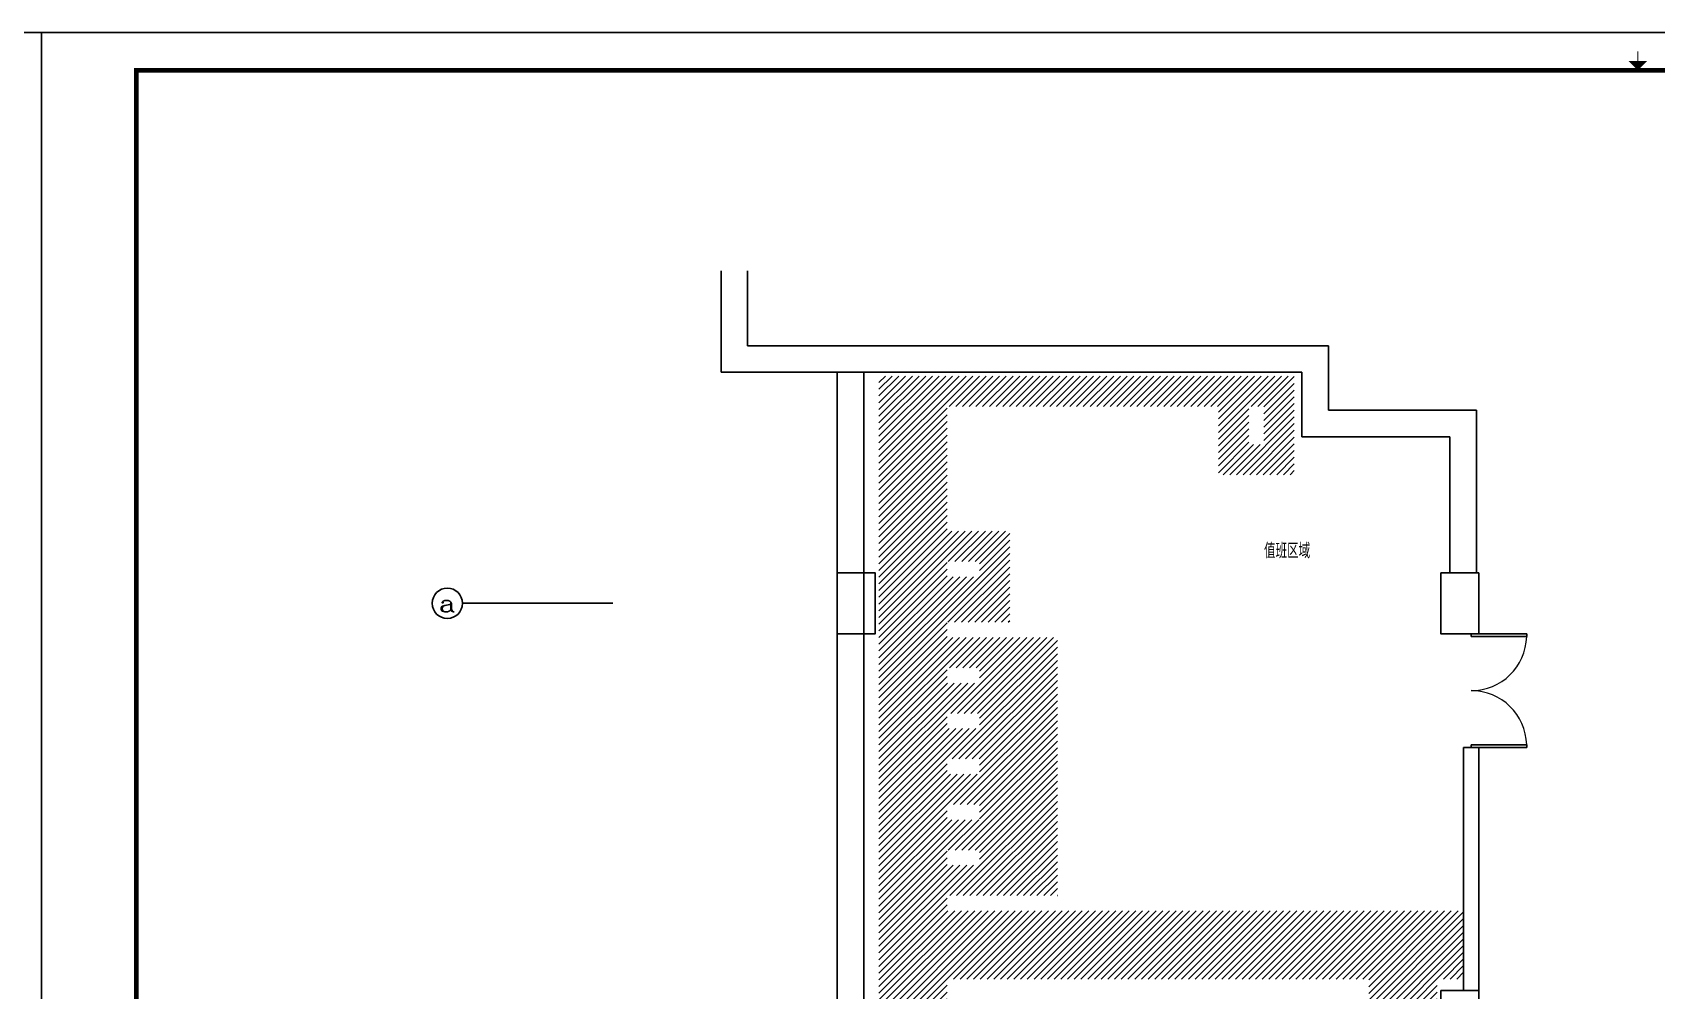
# Model space of a CAD drawing. Extents: x -1348811 to 123514, y -640545 to 749356.
# Drawn here: x -725923 to -704533, y 192568 to 205187 of the extents above; entities that cross this region are included whole.
import ezdxf
from ezdxf.enums import TextEntityAlignment as Align

# ---------------------------------------------------------------- set-up
doc = ezdxf.new("R2010")
doc.units = 0
doc.header["$LTSCALE"] = 10
doc.header["$MEASUREMENT"] = 0
doc.layers.get('0').update_dxf_attribs({"linetype": 'CONTINUOUS'})
for name, color, linetype in [('AXIS', 3, 'CONTINUOUS'), ('AXIS_TEXT', 7, 'CONTINUOUS'), ('COLU', 1, 'CONTINUOUS'), ('jlq', 1, 'CONTINUOUS'), ('PUB_HATCH', 9, 'CONTINUOUS'), ('STAIR', 9, 'CONTINUOUS'), ('TEXT', 7, 'CONTINUOUS'), ('wall', 8, 'CONTINUOUS'), ('WINDOW', 4, 'CONTINUOUS'), ('图框', 7, 'CONTINUOUS')]:
    doc.layers.add(name, color=color, linetype=linetype)
doc.styles.add('_HZTXT', font='tjromans.shx', dxfattribs={"width": 0.8, "bigfont": 'tjhztxt.shx'})
doc.styles.add('_TCH_AXIS', font='COMPLEX', dxfattribs={"bigfont": 'GBCBIG'})

# ---------------------------------------------------------------- blocks, each defined once
blk = doc.blocks.new('TJAD_TK_A1')
at = {"layer": '图框'}
for p, q in [((1341.38, 950.45), (500.38, 950.45)), ((500.38, 356.45), (500.38, 950.45)), ((1341.38, 356.45), (1341.38, 950.45))]:
    blk.add_line(p, q, dxfattribs=at)
at = {"layer": '图框', "const_width": 0.3}
blk.add_lwpolyline([(920.88, 942.95), (920.88, 945.45)], dxfattribs=at)
at = {"layer": '图框', "const_width": 1.2}
blk.add_lwpolyline([(1331.38, 940.45), (525.38, 940.45), (525.38, 366.45), (1331.38, 366.45)], close=True, dxfattribs=at)
at = {"layer": '图框'}
blk.add_solid([(918.38, 942.95), (923.38, 942.95), (920.88, 940.45)], dxfattribs=at)
blk = doc.blocks.new('TJAD_图框_A1')
at = {"layer": '图框'}
blk.add_blockref('TJAD_TK_A1', (0, 0), dxfattribs=at)
blk = doc.blocks.new('$DorLib2D$00000002')
for p, q in [((-0.5, 0), (-0.5, 0.4875)), ((-0.475, 0.4875), (-0.5, 0.4875)), ((-0.475, 0), (-0.475, 0.4875)), ((0.475, 0), (0.475, 0.4875)), ((0.475, 0.4875), (0.5, 0.4875)), ((0.5, 0), (0.5, 0.4875)), ((-0.5, 0), (-0.475, 0)), ((0.5, 0), (0.475, 0))]:
    blk.add_line(p, q)
at = {"lineweight": 13}
for centre, start, end in [((-0.4875, 0), 0, 88.53072), ((0.4875, 0), 91.46928, 180)]:
    blk.add_arc(centre, 0.4875, start, end, dxfattribs=at)

msp = doc.modelspace()

# ---------------------------------------------------------------- hatches: boundary and pattern name
at = {"layer": 'PUB_HATCH'}
h = msp.add_hatch(dxfattribs=at)
h.set_pattern_fill('ANSI31,_O', color=256, scale=500)
h.set_pattern_definition([(45, (0, 0), (-44.194174, 44.194174), [])])
h.paths.add_polyline_path([(-712424, 197218.2), (-713874, 197218.2), (-713874, 197418.2), (-713049, 197418.2), (-713049, 198618.2), (-713874, 198618.2), (-713874, 200261.7), (-710303.9, 200261.7), (-710303.9, 199361.8), (-709653.9, 199361.8), (-709303.9, 199361.8), (-709303.9, 200661.7), (-714774, 200661.7), (-714774, 180418.2), (-713574, 180418.2), (-713574, 180718.2), (-708624, 180718.2), (-708624, 180418.2), (-707424, 180418.2), (-707424, 184268.2), (-707074, 184268.2), (-707074, 185268.2), (-707424, 185268.2), (-707424, 186168.2), (-707074, 186168.2), (-707074, 187168.2), (-707424, 187168.2), (-707424, 192718.2), (-707074, 192718.2), (-707074, 193618.2), (-713874, 193618.2), (-713874, 193818.2), (-712424, 193818.2)])
h.paths.add_polyline_path([(-713874, 196018.2), (-713874, 196218.2), (-713449, 196218.2), (-713449, 196018.2)], flags=16)
h.paths.add_polyline_path([(-713874, 195618.2), (-713449, 195618.2), (-713449, 195418.2), (-713874, 195418.2)], flags=16)
h.paths.add_polyline_path([(-713874, 196618.2), (-713874, 196818.2), (-713449, 196818.2), (-713449, 196618.2)], flags=16)
h.paths.add_polyline_path([(-713874, 195018.2), (-713449, 195018.2), (-713449, 194818.2), (-713874, 194818.2)], flags=16)
h.paths.add_polyline_path([(-713874, 194418.2), (-713449, 194418.2), (-713449, 194218.2), (-713874, 194218.2)], flags=16)
h.paths.add_polyline_path([(-713874, 198018.2), (-713874, 198218.2), (-713449, 198218.2), (-713449, 198018.2)], flags=16)
h.paths.add_polyline_path([(-713874, 192718.2), (-708324, 192718.2), (-708324, 191743.2), (-709274, 191743.2), (-709274, 191443.2), (-708324, 191443.2), (-708324, 190418.2), (-709774, 190418.2), (-709774, 184818.2), (-708624, 184818.2), (-708624, 181918.2), (-713574, 181918.2), (-713574, 184018.2), (-712424, 184018.2), (-712424, 190418.2), (-713874, 190418.2), (-713874, 191443.2), (-712924, 191443.2), (-712924, 191743.2), (-713874, 191743.2)], flags=17)
h.paths.add_polyline_path([(-709903.9, 199761.8), (-709903.9, 200261.7), (-709703.9, 200261.7), (-709703.9, 199761.8)], flags=16)
h.paths.add_polyline_path([(-713574, 189818.2), (-713224, 189818.2), (-713224, 189618.2), (-713574, 189618.2)], flags=16)
h.paths.add_polyline_path([(-713574, 188818.2), (-713224, 188818.2), (-713224, 188618.2), (-713574, 188618.2)], flags=16)
h.paths.add_polyline_path([(-713574, 188018.2), (-713224, 188018.2), (-713224, 187818.2), (-713574, 187818.2)], flags=16)
h.paths.add_polyline_path([(-708973.9, 189818.2), (-708623.9, 189818.2), (-708623.9, 189618.2), (-708973.9, 189618.2)], flags=16)
h.paths.add_polyline_path([(-713574, 187218.2), (-713224, 187218.2), (-713224, 187018.2), (-713574, 187018.2)], flags=16)
h.paths.add_polyline_path([(-708973.9, 188818.2), (-708623.9, 188818.2), (-708623.9, 188618.2), (-708973.9, 188618.2)], flags=16)
h.paths.add_polyline_path([(-713574, 186418.2), (-713224, 186418.2), (-713224, 186218.2), (-713574, 186218.2)], flags=16)
h.paths.add_polyline_path([(-708973.9, 188018.2), (-708623.9, 188018.2), (-708623.9, 187818.2), (-708973.9, 187818.2)], flags=16)
h.paths.add_polyline_path([(-708973.9, 187218.2), (-708623.9, 187218.2), (-708623.9, 187018.2), (-708973.9, 187018.2)], flags=16)
h.paths.add_polyline_path([(-713574, 185618.2), (-713224, 185618.2), (-713224, 185418.2), (-713574, 185418.2)], flags=16)
h.paths.add_polyline_path([(-708973.9, 186418.2), (-708623.9, 186418.2), (-708623.9, 186218.2), (-708973.9, 186218.2)], flags=16)
h.paths.add_polyline_path([(-713574, 184818.2), (-713224, 184818.2), (-713224, 184618.2), (-713574, 184618.2)], flags=16)
h.paths.add_polyline_path([(-708973.9, 185618.2), (-708623.9, 185618.2), (-708623.9, 185418.2), (-708973.9, 185418.2)], flags=16)
h.paths.add_polyline_path([(-711609.3, 188489.9), (-710908.2, 188489.9), (-710908.2, 188782.8), (-711609.3, 188782.8)], flags=24)

# ---------------------------------------------------------------- linework, layer by layer
at = {"layer": 'AXIS'}
msp.add_line((-718280.8, 197668.2), (-720258.8, 197668.2), dxfattribs=at)
msp.add_circle((-720458.8, 197668.2), 200, dxfattribs=at)
at = {"layer": 'COLU'}
for points in [[(-715324, 198068.2), (-714824, 198068.2), (-714824, 197268.2), (-715324, 197268.2)], [(-707374, 198068.2), (-706874, 198068.2), (-706874, 197268.2), (-707374, 197268.2)], [(-707374, 192568.2), (-706874, 192568.2), (-706874, 191768.2), (-707374, 191768.2)]]:
    msp.add_lwpolyline(points, close=True, dxfattribs=at)
at = {"layer": 'jlq'}
for p, q in [((-715324, 200711.8), (-715324, 180068.2)), ((-714974, 200711.8), (-715324, 200711.8)), ((-714974, 200711.8), (-714974, 180418.2))]:
    msp.add_line(p, q, dxfattribs=at)
at = {"layer": 'wall'}
for p, q in [((-716853.9, 200711.8), (-716853.9, 202047.8)), ((-716503.9, 201061.8), (-716503.9, 202047.8)), ((-713153.9, 201061.8), (-716503.9, 201061.8)), ((-713153.9, 201061.8), (-708853.9, 201061.8)), ((-708853.9, 200211.8), (-708853.9, 201061.8)), ((-716853.9, 200711.8), (-709203.9, 200711.8)), ((-709203.9, 199861.8), (-709203.9, 200711.8)), ((-708853.9, 200211.8), (-706903.9, 200211.8)), ((-706903.9, 198061.8), (-706903.9, 200211.8)), ((-709203.9, 199861.8), (-707253.9, 199861.8)), ((-707253.9, 198068.2), (-707253.9, 199861.8))]:
    msp.add_line(p, q, dxfattribs=at)
at = {"layer": 'wall', "linetype": 'ByBlock'}
for p, q in [((-706874, 197511.8), (-706874, 197711.8)), ((-707074, 197268.2), (-706874, 197268.2)), ((-706874, 195768.2), (-707074, 195768.2)), ((-707074, 195768.2), (-707074, 192568.2)), ((-706874, 192568.2), (-706874, 195768.2))]:
    msp.add_line(p, q, dxfattribs=at)

# ---------------------------------------------------------------- block references
at = {"layer": 'STAIR', "xscale": 50, "yscale": 50, "zscale": 50}
for p in [(-792873.1, 157664.6), (-750823.1, 157664.6)]:
    msp.add_blockref('TJAD_图框_A1', p, dxfattribs=at)
at = {"layer": 'WINDOW', "linetype": 'ByBlock', "xscale": 1500, "yscale": 1500, "zscale": 1500, "rotation": 269.9999999999956}
msp.add_blockref('$DorLib2D$00000002', (-706974, 196518.2), dxfattribs=at)

# ---------------------------------------------------------------- texts
at = {"layer": 'AXIS_TEXT', "style": '_TCH_AXIS', "width": 1.4}
msp.add_text('a', height=226.3, dxfattribs=at).set_placement((-720571.9, 197555), (-720345.7, 197555), align=Align.FIT)
at = {"layer": 'TEXT', "style": '_HZTXT', "width": 0.8}
msp.add_text('值班区域', height=200, dxfattribs=at).set_placement((-709702.8, 198260.8))

doc.saveas('drawing.dxf')
